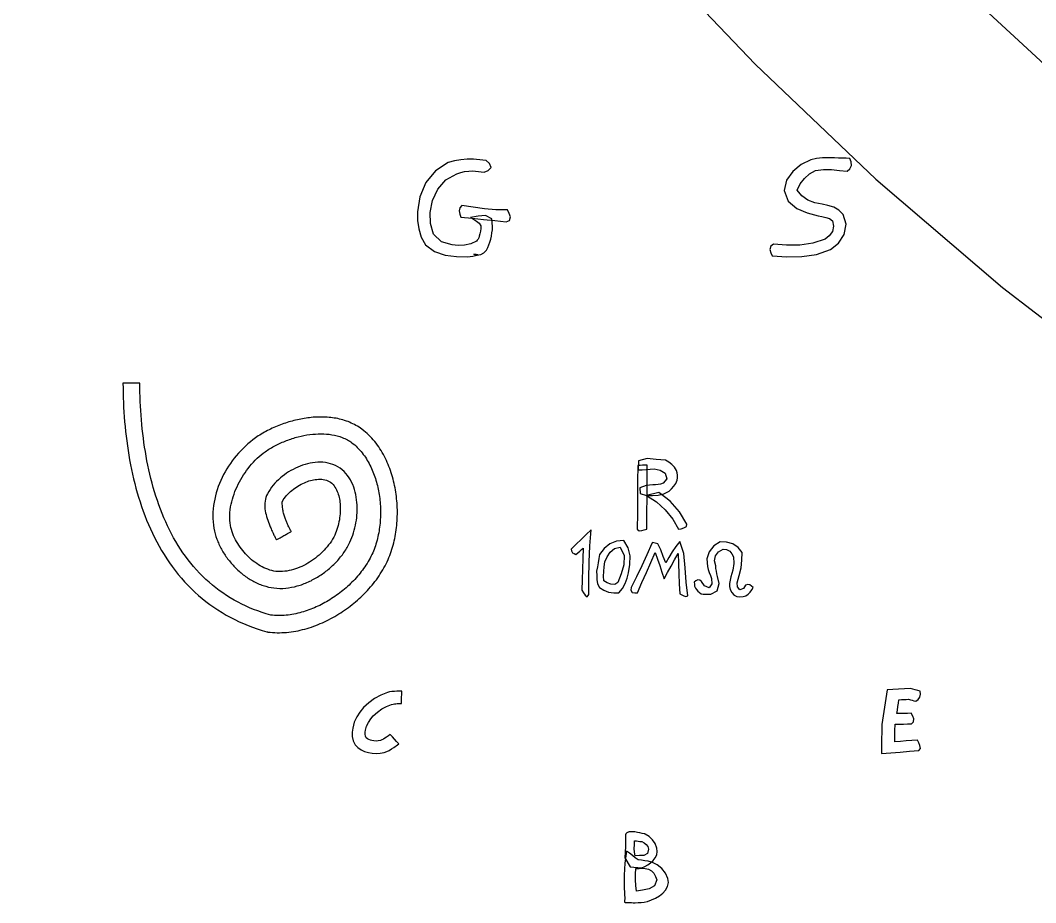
# Model space of a CAD drawing. Extents: x 0 to 28.3, y 0 to 28.3.
# Drawn here: x 0.91 to 5.413, y 0.452 to 4.363 of the extents above; entities that cross this region are included whole.
import ezdxf

# ---------------------------------------------------------------- set-up
doc = ezdxf.new("R2010")
doc.units = 0
doc.layers.add('broken', color=7, linetype='CONTINUOUS')
doc.layers.add('broken-silk', color=7, linetype='CONTINUOUS')

msp = doc.modelspace()

# ---------------------------------------------------------------- linework, layer by layer
at = {"layer": 'broken', "color": 7}
for points in [[(11.053588, 1.272296), (10.053199, 1.553429), (9.077697, 1.912944), (8.133772, 2.348337), (7.22725, 2.856652), (6.363421, 3.434609), (5.547336, 4.078585), (4.784238, 4.784239), (4.078407, 5.547544), (3.434419, 6.363682), (2.856538, 7.227434), (2.348212, 8.134016), (1.912908, 9.077782), (1.55344, 10.053162), (1.272326, 11.053461), (1.070961, 12.073147), (0.950269, 13.105533), (0.910204, 14.144184), (0.950269, 15.18283), (1.07098, 16.215346), (1.272296, 17.23478), (1.553428, 18.235169)], [(0.967756, 9.08708), (1.250981, 8.404697), (1.569657, 7.73828), (1.923069, 7.08916), (2.309764, 6.459798), (2.728895, 5.85135), (3.17916, 5.265583), (3.65931, 4.704017), (4.168128, 4.168036), (4.704033, 3.659296), (5.265486, 3.179239), (5.85136, 2.728888), (6.459651, 2.309859), (7.089083, 1.923114), (7.738029, 1.569785), (8.404754, 1.250956), (9.086926, 0.967815), (9.783132, 0.720996), (10.491663, 0.511178)]]:
    msp.add_lwpolyline(points, dxfattribs=at)
at = {"layer": 'broken-silk', "color": 7}
for points in [[(2.91954, 3.747011), (2.891086, 3.746982), (2.862982, 3.74447), (2.835183, 3.739958), (2.807802, 3.732719), (2.750769, 3.695791), (2.707962, 3.643773), (2.681318, 3.581214), (2.671204, 3.514313), (2.671825, 3.476154), (2.676841, 3.438203), (2.68831, 3.401492), (2.707707, 3.368477), (2.747089, 3.338004), (2.794327, 3.32201), (2.843906, 3.316202), (2.893823, 3.31434), (2.905578, 3.316146), (2.917189, 3.318178), (2.928904, 3.320436), (2.940757, 3.322976), (2.935812, 3.323794), (2.931074, 3.324584), (2.926172, 3.325403), (2.921159, 3.326221), (2.936408, 3.322589), (2.952066, 3.324423), (2.965437, 3.332585), (2.976904, 3.344021), (2.983387, 3.355682), (2.988492, 3.367691), (2.992601, 3.3799), (2.996149, 3.392752), (2.999281, 3.406598), (3.001709, 3.420475), (3.003515, 3.434693), (3.004587, 3.44868), (3.001488, 3.482611), (2.973704, 3.498238), (2.939905, 3.494408), (2.906201, 3.489215), (2.91955, 3.481575), (2.932823, 3.47332), (2.945083, 3.463874), (2.952796, 3.451377), (2.951836, 3.439609), (2.950312, 3.428388), (2.948195, 3.416797), (2.945627, 3.405525), (2.94368, 3.39944), (2.940714, 3.393595), (2.936788, 3.38845), (2.933297, 3.383661), (2.907581, 3.372064), (2.880205, 3.366132), (2.85226, 3.365398), (2.824588, 3.367487), (2.777618, 3.381231), (2.742532, 3.414808), (2.729099, 3.461754), (2.727214, 3.510635), (2.737665, 3.565019), (2.761277, 3.614999), (2.797864, 3.65566), (2.845714, 3.682643), (2.863108, 3.688214), (2.880589, 3.692453), (2.898611, 3.694993), (2.916304, 3.695209), (2.929012, 3.694221), (2.941588, 3.69298), (2.954302, 3.691456), (2.967191, 3.689621), (2.985265, 3.697255), (2.998834, 3.71094), (2.990957, 3.728348), (2.975283, 3.741051), (2.961671, 3.742941), (2.947642, 3.744578), (2.933446, 3.745961), (2.919535, 3.747005), (2.919533, 3.747008), (2.919533, 3.747008), (2.919533, 3.747008), (2.919533, 3.747008)], [(4.521154, 3.75296), (4.494348, 3.753299), (4.467692, 3.753197), (4.441093, 3.751024), (4.41497, 3.745117), (4.372786, 3.723349), (4.33561, 3.693187), (4.307357, 3.6546), (4.298171, 3.608557), (4.315747, 3.561861), (4.353931, 3.52953), (4.400026, 3.510297), (4.448532, 3.496044), (4.465014, 3.493044), (4.481885, 3.489249), (4.497796, 3.483776), (4.511261, 3.47369), (4.516039, 3.450384), (4.511385, 3.427055), (4.497328, 3.408036), (4.479252, 3.392771), (4.423944, 3.374982), (4.366407, 3.366699), (4.308066, 3.366304), (4.250158, 3.370458), (4.238386, 3.361585), (4.234229, 3.347423), (4.237861, 3.332785), (4.24422, 3.318846), (4.309849, 3.314643), (4.37572, 3.315829), (4.44127, 3.32504), (4.503344, 3.34654), (4.538823, 3.375094), (4.563212, 3.413978), (4.572065, 3.459169), (4.558931, 3.502503), (4.540595, 3.521319), (4.517309, 3.534462), (4.491751, 3.542824), (4.465941, 3.548124), (4.433604, 3.553715), (4.402663, 3.56541), (4.37612, 3.584951), (4.355492, 3.610685), (4.367752, 3.638523), (4.386918, 3.662193), (4.410492, 3.68185), (4.436866, 3.697163), (4.471901, 3.70206), (4.507016, 3.701495), (4.542094, 3.697581), (4.57674, 3.694431), (4.588432, 3.705164), (4.595332, 3.719498), (4.594768, 3.735503), (4.589307, 3.750432), (4.57254, 3.751251), (4.555404, 3.752041), (4.538369, 3.752662), (4.521159, 3.752944), (4.52116, 3.752956), (4.52116, 3.752956), (4.52116, 3.752956), (4.52116, 3.752956)], [(2.868473, 3.542376), (2.859354, 3.5319), (2.856496, 3.518099), (2.858612, 3.504307), (2.863252, 3.490588), (2.913689, 3.485556), (2.96419, 3.480519), (3.014736, 3.475478), (3.065192, 3.470446), (3.080141, 3.476062), (3.083342, 3.491788), (3.078121, 3.50733), (3.07041, 3.522237), (3.019577, 3.522773), (2.969168, 3.527858), (2.918833, 3.535196), (2.86847, 3.542373), (2.86847, 3.542373), (2.86847, 3.542373), (2.86847, 3.542373), (2.86847, 3.542373)], [(1.440331, 2.754364), (1.44033, 2.754403), (1.44033, 2.754403), (1.44033, 2.754403), (1.44033, 2.754403)], [(3.648306, 2.389336), (3.647742, 2.318864), (3.647149, 2.248303), (3.646557, 2.177677), (3.645992, 2.107179), (3.654394, 2.099675), (3.665815, 2.100719), (3.677155, 2.104346), (3.688057, 2.107603), (3.688622, 2.178498), (3.689215, 2.249483), (3.689807, 2.320533), (3.690372, 2.391455), (3.679757, 2.390918), (3.669256, 2.390382), (3.658873, 2.389846), (3.648306, 2.38931)], [(3.65061, 2.369889), (3.668495, 2.371018), (3.68619, 2.372147), (3.703682, 2.373276), (3.721485, 2.374404), (3.747266, 2.369172), (3.769562, 2.355521), (3.777221, 2.331024), (3.760931, 2.310611), (3.749625, 2.307495), (3.738288, 2.305181), (3.726198, 2.303742), (3.7145, 2.303938), (3.684799, 2.300915), (3.657694, 2.289971), (3.659218, 2.265782), (3.687311, 2.256688), (3.713213, 2.25587), (3.738938, 2.258354), (3.763976, 2.264441), (3.78685, 2.276342), (3.798348, 2.286573), (3.808545, 2.297817), (3.817113, 2.310232), (3.822707, 2.324216), (3.824315, 2.335059), (3.824347, 2.346108), (3.822569, 2.357151), (3.819586, 2.36765), (3.811481, 2.382122), (3.79939, 2.394057), (3.785612, 2.404037), (3.771566, 2.41322), (3.730547, 2.416138), (3.689804, 2.420228), (3.651747, 2.409994), (3.65059, 2.369894), (3.650592, 2.369896), (3.650592, 2.369896), (3.650592, 2.369896), (3.650592, 2.369896)], [(3.687313, 2.256672), (3.731147, 2.228068), (3.769607, 2.192778), (3.803116, 2.152383), (3.829224, 2.107124), (3.841343, 2.109268), (3.853055, 2.112695), (3.863912, 2.11883), (3.86648, 2.130133), (3.833079, 2.183439), (3.792509, 2.231692), (3.74226, 2.269931), (3.687316, 2.256683), (3.687316, 2.256681), (3.687316, 2.256681), (3.687316, 2.256681), (3.687316, 2.256681)], [(3.441773, 2.104903), (3.419739, 2.08344), (3.397678, 2.061948), (3.375597, 2.040437), (3.353556, 2.018966), (3.354882, 2.010553), (3.35859, 2.002563), (3.366761, 1.999882), (3.374352, 1.995691), (3.382554, 2.002721), (3.390668, 2.009675), (3.398688, 2.01655), (3.406853, 2.023546), (3.405047, 1.976769), (3.403241, 1.929933), (3.401435, 1.883054), (3.399628, 1.836259), (3.407531, 1.825269), (3.415419, 1.814646), (3.424469, 1.807026), (3.431847, 1.817065), (3.430718, 1.8891), (3.432637, 1.961159), (3.436433, 2.033022), (3.441756, 2.104907), (3.441755, 2.104908), (3.441755, 2.104908), (3.441755, 2.104908), (3.441755, 2.104908)], [(3.586362, 2.056444), (3.554184, 2.053402), (3.523834, 2.042201), (3.498937, 2.021271), (3.479209, 1.995611), (3.475814, 1.976821), (3.472456, 1.958228), (3.469137, 1.93985), (3.465759, 1.921144), (3.466492, 1.902605), (3.467, 1.883741), (3.470308, 1.864979), (3.478704, 1.848376), (3.497983, 1.836943), (3.5192, 1.8284), (3.5416, 1.824638), (3.564169, 1.825005), (3.581094, 1.843903), (3.592824, 1.865992), (3.600627, 1.88975), (3.607115, 1.914094), (3.613606, 1.951009), (3.614538, 1.988409), (3.606367, 2.025078), (3.586363, 2.056438), (3.586361, 2.056438), (3.586361, 2.056438), (3.586361, 2.056438), (3.586361, 2.056438)], [(3.570385, 2.026987), (3.587293, 1.990215), (3.585769, 1.949269), (3.574929, 1.909153), (3.560341, 1.870409), (3.546241, 1.862042), (3.529322, 1.863932), (3.513277, 1.869783), (3.49793, 1.877572), (3.496547, 1.898936), (3.497337, 1.920222), (3.499595, 1.941058), (3.501966, 1.96218), (3.513226, 1.984636), (3.526525, 2.006014), (3.545659, 2.02216), (3.570396, 2.026986), (3.570398, 2.026985), (3.570398, 2.026985), (3.570398, 2.026985), (3.570398, 2.026985)], [(3.71017, 2.043422), (3.688588, 1.993832), (3.666208, 1.945122), (3.643097, 1.896584), (3.618877, 1.848315), (3.617945, 1.836456), (3.623762, 1.826795), (3.635257, 1.824481), (3.646946, 1.825666), (3.666702, 1.870283), (3.686483, 1.914957), (3.706281, 1.95967), (3.726045, 2.004304), (3.735717, 1.974931), (3.7454, 1.945522), (3.755091, 1.916086), (3.764766, 1.886703), (3.780426, 1.91484), (3.796106, 1.943014), (3.811801, 1.971214), (3.827467, 1.999363), (3.82916, 1.954673), (3.830854, 1.909927), (3.832547, 1.86514), (3.83424, 1.820434), (3.84328, 1.81583), (3.852359, 1.81138), (3.861734, 1.808755), (3.870873, 1.811154), (3.862745, 1.872684), (3.858026, 1.935562), (3.85206, 1.998806), (3.834396, 2.053184), (3.816596, 2.030587), (3.80047, 2.006474), (3.786028, 1.981048), (3.772324, 1.958061), (3.760673, 1.986361), (3.750381, 2.015257), (3.737272, 2.04266), (3.713413, 2.047754), (3.712651, 2.046738), (3.71186, 2.045694), (3.710957, 2.044481), (3.710167, 2.043436)], [(4.014064, 2.05093), (3.985554, 2.033254), (3.964802, 2.00701), (3.954989, 1.975204), (3.957755, 1.941934), (3.960712, 1.928444), (3.96518, 1.915318), (3.970542, 1.902082), (3.975504, 1.888947), (3.97683, 1.865483), (3.965056, 1.847108), (3.944216, 1.856678), (3.931181, 1.875581), (3.923702, 1.880777), (3.914335, 1.882216), (3.906083, 1.877636), (3.898962, 1.871915), (3.899244, 1.862935), (3.90043, 1.854434), (3.903568, 1.846439), (3.908625, 1.839364), (3.91491, 1.832475), (3.921802, 1.826252), (3.929648, 1.82122), (3.938532, 1.81851), (3.971597, 1.819159), (4.000283, 1.834481), (4.008558, 1.865903), (4.001948, 1.898125), (3.999126, 1.909617), (3.996896, 1.921284), (3.995147, 1.933073), (3.993707, 1.944957), (3.993707, 1.944957), (3.993707, 1.944957), (3.993707, 1.944957), (3.993707, 1.944957), (3.988726, 1.967176), (3.992711, 1.989559), (4.006656, 2.007557), (4.027077, 2.017943), (4.042419, 2.017039), (4.055906, 2.010015), (4.065332, 1.998421), (4.072492, 1.984872), (4.074524, 1.954959), (4.069614, 1.925137), (4.061596, 1.896214), (4.054656, 1.867051), (4.055277, 1.852942), (4.058525, 1.839255), (4.064802, 1.826368), (4.073954, 1.81554), (4.074135, 1.815381), (4.074417, 1.815126), (4.074869, 1.814731), (4.075092, 1.814535), (4.087908, 1.809546), (4.10113, 1.807485), (4.115044, 1.808417), (4.128198, 1.811922), (4.138062, 1.81933), (4.146667, 1.828449), (4.153762, 1.838273), (4.16012, 1.848924), (4.152906, 1.854944), (4.145162, 1.860809), (4.135725, 1.861825), (4.126649, 1.85859), (4.116703, 1.844039), (4.101054, 1.837706), (4.090688, 1.851681), (4.089023, 1.869498), (4.097848, 1.902389), (4.106137, 1.935915), (4.110339, 1.970108), (4.110678, 2.004197), (4.092934, 2.026436), (4.069518, 2.041952), (4.042182, 2.049756), (4.014062, 2.050969), (4.014064, 2.050983), (4.014064, 2.050983), (4.014064, 2.050983), (4.014064, 2.050983)], [(4.856394, 1.401183), (4.830649, 1.399461), (4.805176, 1.397768), (4.779996, 1.396103), (4.75437, 1.394381), (4.748415, 1.355999), (4.742455, 1.317568), (4.736489, 1.279103), (4.730531, 1.240706), (4.730079, 1.208714), (4.729628, 1.176682), (4.729176, 1.14462), (4.728725, 1.112616), (4.77, 1.115932), (4.811328, 1.119254), (4.852693, 1.122579), (4.893983, 1.125898), (4.901993, 1.135623), (4.899707, 1.148614), (4.894226, 1.160727), (4.88813, 1.172538), (4.862843, 1.170506), (4.837824, 1.168474), (4.813093, 1.16647), (4.787924, 1.164438), (4.788181, 1.182867), (4.788434, 1.201101), (4.788685, 1.219127), (4.78894, 1.237471), (4.789137, 1.238741), (4.789344, 1.240096), (4.78958, 1.24162), (4.789787, 1.242975), (4.808038, 1.243224), (4.826095, 1.243471), (4.843945, 1.243714), (4.862112, 1.243962), (4.871346, 1.253502), (4.872983, 1.266365), (4.867581, 1.279029), (4.861093, 1.290924), (4.844933, 1.290675), (4.828942, 1.290428), (4.813135, 1.290185), (4.797049, 1.289936), (4.799447, 1.305301), (4.801818, 1.320504), (4.804161, 1.335532), (4.806531, 1.350826), (4.817236, 1.351531), (4.827828, 1.352209), (4.838298, 1.352886), (4.848955, 1.353592), (4.857162, 1.351306), (4.865027, 1.349104), (4.873164, 1.346847), (4.881481, 1.344532), (4.891082, 1.352976), (4.898747, 1.363165), (4.90212, 1.375794), (4.900681, 1.388901), (4.889505, 1.392002), (4.878447, 1.395073), (4.867517, 1.398107), (4.856391, 1.401194)], [(2.602104, 1.389123), (2.596221, 1.389167), (2.590855, 1.389132), (2.585115, 1.389024), (2.579495, 1.388844), (2.568919, 1.388336), (2.5582, 1.387377), (2.547869, 1.385627), (2.53779, 1.382861), (2.508665, 1.371205), (2.481165, 1.356253), (2.455594, 1.338022), (2.432688, 1.316759), (2.415952, 1.29675), (2.40186, 1.274801), (2.391059, 1.251179), (2.384109, 1.225853), (2.381733, 1.206997), (2.382298, 1.187496), (2.386787, 1.169084), (2.395718, 1.152015), (2.407203, 1.139078), (2.421378, 1.129146), (2.43714, 1.122144), (2.453921, 1.117138), (2.470959, 1.11381), (2.48858, 1.112625), (2.506149, 1.113754), (2.523582, 1.117299), (2.535141, 1.121312), (2.546172, 1.126651), (2.556733, 1.133016), (2.566967, 1.139913), (2.572339, 1.143669), (2.577585, 1.147479), (2.58282, 1.151422), (2.588048, 1.155523), (2.578642, 1.166126), (2.569336, 1.176616), (2.560136, 1.186985), (2.550774, 1.19754), (2.546347, 1.194094), (2.542241, 1.191018), (2.537787, 1.187792), (2.533359, 1.184699), (2.526995, 1.180598), (2.520582, 1.176842), (2.514047, 1.17332), (2.507389, 1.170252), (2.497762, 1.168417), (2.487953, 1.167938), (2.478438, 1.168615), (2.469197, 1.170393), (2.462704, 1.17234), (2.45582, 1.175021), (2.449627, 1.178106), (2.443992, 1.182368), (2.440991, 1.190304), (2.439854, 1.199115), (2.439878, 1.207533), (2.440936, 1.21637), (2.446011, 1.234003), (2.453946, 1.250615), (2.463865, 1.265807), (2.475613, 1.279844), (2.49356, 1.29636), (2.513343, 1.310313), (2.53459, 1.321831), (2.556884, 1.330771), (2.56294, 1.331929), (2.569524, 1.332803), (2.57573, 1.333424), (2.581937, 1.333819), (2.586569, 1.333971), (2.591467, 1.334048), (2.595926, 1.334048), (2.600422, 1.333971), (2.600845, 1.347887), (2.601266, 1.361657), (2.60168, 1.375268), (2.602101, 1.38912)], [(3.613, 0.765625), (3.610432, 0.765286), (3.607539, 0.764722), (3.605112, 0.764016), (3.602657, 0.763057), (3.59962, 0.761279), (3.596826, 0.758795), (3.594879, 0.756142), (3.593524, 0.753015), (3.593397, 0.752776), (3.593269, 0.752536), (3.593269, 0.752536), (3.593269, 0.752536), (3.593435, 0.700919), (3.59046, 0.6497), (3.614209, 0.611158), (3.66542, 0.605846), (3.665659, 0.605846), (3.665899, 0.605846), (3.665899, 0.605846), (3.665899, 0.605846), (3.666154, 0.606085), (3.666154, 0.606085), (3.666154, 0.606085), (3.666154, 0.606085), (3.679774, 0.612091), (3.692875, 0.619186), (3.705451, 0.627771), (3.716649, 0.637804), (3.725991, 0.649858), (3.732273, 0.663566), (3.734785, 0.678492), (3.733148, 0.693552), (3.733148, 0.693791), (3.733148, 0.693791), (3.733148, 0.693791), (3.733148, 0.693791), (3.725404, 0.713306), (3.713757, 0.730468), (3.69879, 0.744811), (3.68094, 0.7556), (3.680573, 0.755712), (3.680206, 0.755823), (3.680206, 0.755823), (3.680206, 0.755823), (3.679726, 0.755942), (3.679388, 0.756025), (3.679233, 0.756062), (3.679233, 0.756062), (3.668227, 0.758958), (3.657547, 0.761328), (3.646563, 0.76336), (3.63539, 0.764941), (3.629844, 0.765505), (3.624358, 0.765872), (3.618544, 0.765956), (3.612976, 0.765646), (3.613, 0.765653), (3.613, 0.765653), (3.613, 0.765653), (3.613, 0.765653)], [(3.665881, 0.723006), (3.676422, 0.717463), (3.685834, 0.710061), (3.692565, 0.69996), (3.696584, 0.688445), (3.691523, 0.669785), (3.675095, 0.660694), (3.655546, 0.660327), (3.63642, 0.658719), (3.634388, 0.675119), (3.632948, 0.692103), (3.633069, 0.708565), (3.633802, 0.725557), (3.642134, 0.725543), (3.650084, 0.724244), (3.657684, 0.723031), (3.665894, 0.723025), (3.665888, 0.723032), (3.665888, 0.723032), (3.665888, 0.723032), (3.665888, 0.723032)], [(3.598765, 0.679445), (3.59053, 0.62677), (3.587934, 0.573391), (3.588668, 0.519676), (3.590446, 0.465917), (3.59005, 0.462956), (3.589627, 0.459835), (3.589147, 0.456276), (3.588724, 0.453155), (3.592681, 0.452948), (3.596471, 0.45275), (3.600716, 0.452529), (3.604401, 0.452336), (3.61216, 0.451969), (3.620138, 0.451709), (3.628198, 0.451556), (3.636084, 0.451522), (3.649548, 0.451696), (3.663222, 0.452345), (3.677054, 0.453897), (3.690115, 0.456691), (3.690454, 0.456691), (3.690792, 0.456691), (3.690792, 0.456691), (3.690792, 0.456691), (3.690976, 0.456831), (3.691159, 0.45697), (3.691159, 0.45697), (3.691159, 0.45697), (3.7096, 0.463964), (3.727337, 0.472224), (3.744113, 0.482051), (3.75953, 0.493902), (3.771852, 0.507477), (3.780565, 0.523555), (3.784092, 0.541092), (3.781863, 0.558802), (3.781863, 0.559081), (3.781863, 0.559081), (3.781863, 0.559081), (3.781863, 0.559081), (3.770963, 0.582465), (3.7548, 0.602599), (3.734497, 0.619036), (3.711163, 0.631044), (3.710655, 0.631176), (3.710317, 0.631266), (3.710158, 0.631307), (3.710158, 0.631307), (3.709951, 0.631351), (3.709612, 0.631421), (3.709076, 0.631532), (3.70882, 0.631586), (3.693916, 0.634956), (3.679108, 0.637778), (3.664401, 0.640092), (3.649452, 0.641898), (3.636184, 0.650568), (3.624467, 0.660917), (3.612255, 0.671532), (3.598717, 0.679437), (3.598717, 0.679453), (3.598717, 0.679453), (3.598717, 0.679453), (3.598717, 0.679453)], [(3.695195, 0.600753), (3.708922, 0.593359), (3.720065, 0.581985), (3.727295, 0.56775), (3.732302, 0.552832), (3.722277, 0.526853), (3.698074, 0.513069), (3.669814, 0.507521), (3.641899, 0.502839), (3.639133, 0.527739), (3.638089, 0.552747), (3.638569, 0.577489), (3.639811, 0.602424), (3.653795, 0.602762), (3.667773, 0.604456), (3.681769, 0.603609), (3.695177, 0.600767), (3.695195, 0.600761), (3.695195, 0.600761), (3.695195, 0.600761), (3.695195, 0.600761)]]:
    msp.add_lwpolyline(points, dxfattribs=at)
for points in [[(1.38419, 2.754), (1.373388, 2.753919), (1.36536, 2.753858), (1.36536, 2.753858)], [(1.36536, 2.753858), (1.365707, 2.697605), (1.368067, 2.640472), (1.372923, 2.583252)], [(1.402692, 2.754139), (1.396267, 2.754091), (1.389848, 2.754042), (1.38419, 2.754)], [(1.421409, 2.75428), (1.415683, 2.754237), (1.409185, 2.754188), (1.402692, 2.754139)], [(1.440326, 2.754423), (1.440326, 2.754423), (1.432254, 2.754362), (1.421409, 2.75428)], [(1.44744, 2.592093), (1.442907, 2.646353), (1.440664, 2.700708), (1.440331, 2.754364)], [(1.372923, 2.583252), (1.37772, 2.526718), (1.384954, 2.470099), (1.395092, 2.414158)], [(1.46818, 2.43102), (1.458744, 2.484092), (1.451956, 2.538045), (1.44744, 2.592093)], [(2.063871, 2.570015), (2.044005, 2.562488), (2.024774, 2.553875), (2.006453, 2.544313)], [(2.123521, 2.588803), (2.103205, 2.583658), (2.083236, 2.577353), (2.063871, 2.570015)], [(2.185022, 2.600597), (2.164345, 2.597916), (2.14376, 2.593928), (2.123521, 2.588803)], [(2.24766, 2.604506), (2.226824, 2.604701), (2.205832, 2.60332), (2.185022, 2.600597)], [(2.310315, 2.598706), (2.289827, 2.602471), (2.268824, 2.604308), (2.24766, 2.604506)], [(2.370606, 2.58105), (2.351283, 2.589108), (2.331063, 2.594896), (2.310315, 2.598706)], [(2.425352, 2.549885), (2.408238, 2.562726), (2.389867, 2.573016), (2.370606, 2.58105)], [(2.006453, 2.544313), (1.987552, 2.53445), (1.96962, 2.523578), (1.952961, 2.511849)], [(2.141972, 2.516498), (2.15935, 2.520979), (2.176934, 2.524442), (2.194393, 2.526717)], [(2.194393, 2.526717), (2.210899, 2.528862), (2.227206, 2.52996), (2.243101, 2.52994)], [(2.243101, 2.52994), (2.259686, 2.529918), (2.275823, 2.52867), (2.291273, 2.526169)], [(2.291273, 2.526169), (2.307736, 2.523488), (2.323419, 2.519362), (2.338031, 2.513704)], [(2.481787, 2.49548), (2.4652, 2.515755), (2.446422, 2.534076), (2.425352, 2.549885)], [(1.952961, 2.511849), (1.922148, 2.490158), (1.893382, 2.463417), (1.868049, 2.433109)], [(1.995955, 2.45065), (2.009956, 2.460508), (2.025391, 2.469804), (2.041842, 2.478324)], [(2.041842, 2.478324), (2.057365, 2.486365), (2.073794, 2.493711), (2.090778, 2.500182)], [(2.090778, 2.500182), (2.107419, 2.506521), (2.124593, 2.512019), (2.141972, 2.516498)], [(2.338031, 2.513704), (2.353585, 2.507678), (2.367926, 2.499923), (2.380704, 2.490336)], [(2.380704, 2.490336), (2.397422, 2.477791), (2.412665, 2.462599), (2.426324, 2.445294)], [(2.524793, 2.429893), (2.512549, 2.453317), (2.498246, 2.475362), (2.481787, 2.49548)], [(1.868049, 2.433109), (1.843479, 2.403712), (1.822139, 2.370959), (1.805294, 2.336203)], [(1.927782, 2.385992), (1.948388, 2.411291), (1.971511, 2.433441), (1.995955, 2.45065)], [(2.426324, 2.445294), (2.439266, 2.428897), (2.450785, 2.410606), (2.460791, 2.390875)], [(1.395092, 2.414158), (1.405255, 2.35808), (1.418338, 2.302684), (1.434811, 2.248737)], [(1.505428, 2.273146), (1.490031, 2.32432), (1.477745, 2.377218), (1.46818, 2.43102)], [(2.184056, 2.397314), (2.169122, 2.39356), (2.154457, 2.388432), (2.140375, 2.382308)], [(2.22935, 2.404076), (2.214193, 2.403455), (2.19899, 2.401067), (2.184056, 2.397314)], [(2.274888, 2.400206), (2.259973, 2.403551), (2.244685, 2.404711), (2.22935, 2.404076)], [(2.317866, 2.383411), (2.30412, 2.391418), (2.289688, 2.396887), (2.274888, 2.400206)], [(2.460791, 2.390875), (2.470243, 2.372234), (2.478344, 2.35231), (2.485016, 2.331485)], [(2.554972, 2.357506), (2.546829, 2.382623), (2.5368, 2.406922), (2.524793, 2.429893)], [(1.876704, 2.306549), (1.890748, 2.334852), (1.908119, 2.361854), (1.927782, 2.385992)], [(2.100016, 2.361172), (2.087043, 2.353126), (2.074707, 2.344143), (2.063265, 2.334324)], [(2.140375, 2.382308), (2.126459, 2.376257), (2.112922, 2.369179), (2.100016, 2.361172)], [(2.353722, 2.354113), (2.343617, 2.365407), (2.331737, 2.375333), (2.317866, 2.383411)], [(2.379564, 2.315296), (2.372682, 2.329345), (2.364147, 2.342457), (2.353722, 2.354113)], [(2.573629, 2.281443), (2.569178, 2.307264), (2.562988, 2.332781), (2.554972, 2.357506)], [(1.805294, 2.336203), (1.788333, 2.301207), (1.775929, 2.26418), (1.769374, 2.226502)], [(1.845256, 2.217717), (1.85156, 2.247577), (1.862407, 2.277737), (1.876704, 2.306549)], [(2.03166, 2.302191), (2.021908, 2.290335), (2.013402, 2.277683), (2.00643, 2.264347)], [(2.063265, 2.334324), (2.051735, 2.32443), (2.041112, 2.313683), (2.03166, 2.302191)], [(2.114725, 2.27915), (2.122919, 2.285926), (2.131803, 2.292327), (2.141123, 2.298118)], [(2.141123, 2.298118), (2.150442, 2.303907), (2.160199, 2.309085), (2.170139, 2.313409)], [(2.170139, 2.313409), (2.179083, 2.317298), (2.188019, 2.320456), (2.196793, 2.322878)], [(2.196793, 2.322878), (2.206409, 2.325531), (2.215831, 2.3273), (2.224854, 2.328181)], [(2.224854, 2.328181), (2.235062, 2.329168), (2.244762, 2.329027), (2.253658, 2.327729)], [(2.253658, 2.327729), (2.26374, 2.326262), (2.272791, 2.323329), (2.280382, 2.31891)], [(2.280382, 2.31891), (2.288346, 2.314273), (2.295463, 2.307815), (2.301635, 2.299789)], [(2.301635, 2.299789), (2.307117, 2.29266), (2.311854, 2.284298), (2.31578, 2.274869)], [(2.39524, 2.27184), (2.391452, 2.286896), (2.3863, 2.301544), (2.379564, 2.315296)], [(2.485016, 2.331485), (2.491483, 2.3113), (2.496607, 2.290271), (2.500317, 2.268747)], [(1.563252, 2.121569), (1.540401, 2.169677), (1.521268, 2.2205), (1.505428, 2.273146)], [(2.00643, 2.264347), (2.000751, 2.253484), (1.997312, 2.242621), (1.995556, 2.231855)], [(2.072574, 2.230176), (2.077105, 2.238843), (2.083451, 2.247759), (2.091176, 2.25651)], [(2.091176, 2.25651), (2.098039, 2.264286), (2.105991, 2.271928), (2.114725, 2.27915)], [(2.31578, 2.274869), (2.319205, 2.266645), (2.322012, 2.257611), (2.324158, 2.247886)], [(2.402753, 2.225764), (2.401472, 2.241201), (2.399044, 2.256725), (2.39524, 2.27184)], [(2.500317, 2.268747), (2.50413, 2.246632), (2.506417, 2.224064), (2.507237, 2.201504)], [(2.581861, 2.202812), (2.580854, 2.229144), (2.578103, 2.255491), (2.573629, 2.281443)], [(1.434811, 2.248737), (1.451543, 2.193942), (1.471774, 2.140642), (1.495998, 2.089644)], [(1.769374, 2.226502), (1.762716, 2.18823), (1.762092, 2.149286), (1.768855, 2.111116)], [(1.842166, 2.123779), (1.836929, 2.153339), (1.838423, 2.185351), (1.845256, 2.217717)], [(1.995556, 2.231855), (1.993657, 2.220199), (1.993727, 2.208656), (1.995068, 2.197354)], [(2.072319, 2.21162), (2.071501, 2.221532), (2.071718, 2.228539), (2.072574, 2.230176)], [(2.074749, 2.192632), (2.073567, 2.199583), (2.072779, 2.20606), (2.072319, 2.21162)], [(2.324158, 2.247886), (2.326111, 2.239032), (2.327515, 2.229603), (2.328337, 2.219689)], [(2.328337, 2.219689), (2.329289, 2.208222), (2.329396, 2.196315), (2.328772, 2.184339)], [(2.403538, 2.18045), (2.404241, 2.195538), (2.404001, 2.210716), (2.402753, 2.225764)], [(1.995068, 2.197354), (1.996442, 2.185761), (1.999153, 2.174418), (2.002437, 2.163464)], [(2.002437, 2.163464), (2.005824, 2.152164), (2.009822, 2.141276), (2.013595, 2.130952)], [(2.078681, 2.174093), (2.077053, 2.18044), (2.075757, 2.186708), (2.074749, 2.192632)], [(2.084151, 2.156313), (2.082014, 2.162161), (2.080202, 2.168161), (2.078681, 2.174093)], [(2.328772, 2.184339), (2.32816, 2.172627), (2.326847, 2.160852), (2.324932, 2.149358)], [(2.398681, 2.135694), (2.401196, 2.15037), (2.402836, 2.165364), (2.403538, 2.18045)], [(2.507237, 2.201504), (2.508066, 2.17865), (2.50739, 2.155808), (2.505267, 2.13346)], [(2.579635, 2.124271), (2.582135, 2.150162), (2.58287, 2.176481), (2.581861, 2.202812)], [(1.642209, 1.987357), (1.612035, 2.028954), (1.585887, 2.073917), (1.563252, 2.121569)], [(1.852658, 2.086906), (1.847864, 2.099324), (1.844304, 2.111716), (1.842166, 2.123779)], [(2.013595, 2.130952), (2.015884, 2.124693), (2.018272, 2.118628), (2.020671, 2.112854)], [(2.090162, 2.14089), (2.088124, 2.14582), (2.086095, 2.15099), (2.084151, 2.156313)], [(2.09659, 2.126081), (2.094504, 2.130667), (2.09233, 2.13564), (2.090162, 2.14089)], [(2.103555, 2.111409), (2.101475, 2.115608), (2.099097, 2.120564), (2.09659, 2.126081)], [(2.324932, 2.149358), (2.322926, 2.137308), (2.320256, 2.12557), (2.317043, 2.114546)], [(2.38822, 2.091616), (2.392581, 2.105809), (2.396093, 2.120583), (2.398681, 2.135694)], [(2.505267, 2.13346), (2.503082, 2.11049), (2.499371, 2.088044), (2.494194, 2.066646)], [(2.566449, 2.046751), (2.572696, 2.071857), (2.577084, 2.097844), (2.579635, 2.124271)], [(1.495998, 2.089644), (1.520827, 2.037372), (1.550063, 1.987499), (1.584095, 1.941089)], [(1.768855, 2.111116), (1.771716, 2.094967), (1.776095, 2.078994), (1.781805, 2.063363)], [(1.869275, 2.052093), (1.862752, 2.063554), (1.857161, 2.075241), (1.852658, 2.086906)], [(2.020671, 2.112854), (2.023324, 2.10647), (2.025991, 2.100444), (2.028547, 2.094913)], [(2.028547, 2.094913), (2.03161, 2.088283), (2.034513, 2.082359), (2.037044, 2.07737)], [(2.037044, 2.07737), (2.042417, 2.066781), (2.046116, 2.060397), (2.046116, 2.060397)], [(2.06253, 2.069578), (2.067497, 2.072343), (2.073136, 2.07551), (2.078769, 2.07866)], [(2.078769, 2.07866), (2.084344, 2.081778), (2.089913, 2.084894), (2.094823, 2.08764)], [(2.094823, 2.08764), (2.104195, 2.092881), (2.11116, 2.096778), (2.11116, 2.096778)], [(2.11116, 2.096778), (2.11116, 2.096778), (2.108056, 2.102318), (2.103555, 2.111409)], [(2.304636, 2.081334), (2.298969, 2.06943), (2.291869, 2.057523), (2.283591, 2.045884)], [(2.317043, 2.114546), (2.313513, 2.102436), (2.309326, 2.091189), (2.304636, 2.081334)], [(2.371884, 2.049375), (2.378197, 2.062637), (2.383671, 2.07681), (2.38822, 2.091616)], [(1.781805, 2.063363), (1.787443, 2.047934), (1.794379, 2.032835), (1.802437, 2.018229)], [(1.89039, 2.02008), (1.882593, 2.030398), (1.875509, 2.041142), (1.869275, 2.052093)], [(2.046116, 2.060397), (2.046116, 2.060397), (2.05312, 2.064314), (2.06253, 2.069578)], [(2.283591, 2.045884), (2.275723, 2.034824), (2.26679, 2.024003), (2.257012, 2.013656)], [(2.345893, 2.004671), (2.355811, 2.019), (2.36454, 2.033944), (2.371884, 2.049375)], [(2.494194, 2.066646), (2.488683, 2.043867), (2.481511, 2.022277), (2.472758, 2.00251)], [(2.541108, 1.972212), (2.551555, 1.9958), (2.559994, 2.020807), (2.566449, 2.046751)], [(1.747159, 1.871727), (1.707663, 1.906324), (1.672859, 1.945104), (1.642209, 1.987357)], [(1.802437, 2.018229), (1.810402, 2.003793), (1.819462, 1.989835), (1.829448, 1.97651)], [(1.915478, 1.990936), (1.906506, 2.000094), (1.898099, 2.009879), (1.89039, 2.02008)], [(1.943213, 1.966053), (1.933562, 1.973633), (1.924262, 1.98197), (1.915478, 1.990936)], [(2.226891, 1.985519), (2.216207, 1.976705), (2.204943, 1.96852), (2.193291, 1.961168)], [(2.257012, 2.013656), (2.247678, 2.003778), (2.237575, 1.994332), (2.226891, 1.985519)], [(2.313327, 1.96428), (2.325212, 1.977059), (2.336129, 1.990566), (2.345893, 2.004671)], [(2.472758, 2.00251), (2.463429, 1.981445), (2.45161, 1.960597), (2.437706, 1.940356)], [(1.584095, 1.941089), (1.618077, 1.894747), (1.656841, 1.851856), (1.700774, 1.813479)], [(1.829448, 1.97651), (1.839434, 1.963186), (1.850345, 1.950492), (1.86201, 1.938586)], [(1.86201, 1.938586), (1.873599, 1.926758), (1.885981, 1.915652), (1.899045, 1.905516)], [(1.974028, 1.945146), (1.963503, 1.951216), (1.953171, 1.958232), (1.943213, 1.966053)], [(2.007594, 1.929324), (1.996332, 1.933447), (1.985074, 1.938776), (1.974028, 1.945146)], [(2.158479, 1.942217), (2.146266, 1.936578), (2.133891, 1.931894), (2.121546, 1.928258)], [(2.193291, 1.961168), (2.181956, 1.95402), (2.170294, 1.947673), (2.158479, 1.942217)], [(2.275594, 1.928767), (2.288991, 1.939821), (2.301628, 1.9517), (2.313327, 1.96428)], [(2.437706, 1.940356), (2.424567, 1.921229), (2.409567, 1.902643), (2.393046, 1.884932)], [(2.500929, 1.900132), (2.516568, 1.923229), (2.53009, 1.947333), (2.541108, 1.972212)], [(1.899045, 1.905516), (1.912332, 1.895204), (1.926326, 1.885893), (1.940907, 1.877838)], [(2.043911, 1.920381), (2.031978, 1.92182), (2.019784, 1.924862), (2.007594, 1.929324)], [(2.083111, 1.920407), (2.069666, 1.918911), (2.05651, 1.918883), (2.043911, 1.920381)], [(2.121546, 1.928258), (2.108627, 1.924454), (2.095741, 1.921798), (2.083111, 1.920407)], [(2.187422, 1.873371), (2.203311, 1.880604), (2.218736, 1.889009), (2.23353, 1.898342)], [(2.23353, 1.898342), (2.248187, 1.90759), (2.262267, 1.91777), (2.275594, 1.928767)], [(2.4494, 1.835563), (2.468356, 1.855973), (2.485653, 1.877571), (2.500929, 1.900132)], [(1.875705, 1.783565), (1.828123, 1.808592), (1.785437, 1.838196), (1.747159, 1.871727)], [(1.940907, 1.877838), (1.955574, 1.869736), (1.970836, 1.862903), (1.986573, 1.857597)], [(1.986573, 1.857597), (2.002311, 1.852294), (2.018523, 1.848518), (2.035092, 1.846531)], [(2.035092, 1.846531), (2.052496, 1.844443), (2.069946, 1.844302), (2.087267, 1.845882)], [(2.087267, 1.845882), (2.104542, 1.847463), (2.121689, 1.850714), (2.138533, 1.855421)], [(2.138533, 1.855421), (2.155181, 1.860075), (2.171533, 1.866137), (2.187422, 1.873371)], [(2.393046, 1.884932), (2.377015, 1.867745), (2.359553, 1.851382), (2.340972, 1.836144)], [(1.700774, 1.813479), (1.743257, 1.776366), (1.790574, 1.743474), (1.843074, 1.715758)], [(2.340972, 1.836144), (2.322679, 1.821141), (2.303302, 1.807232), (2.283139, 1.794702)], [(2.389253, 1.779197), (2.410668, 1.796709), (2.43083, 1.815568), (2.4494, 1.835563)], [(2.020761, 1.726348), (1.967958, 1.741162), (1.919735, 1.760405), (1.875705, 1.783565)], [(2.222321, 1.762314), (2.20099, 1.752756), (2.179282, 1.744842), (2.157539, 1.738752)], [(2.283139, 1.794702), (2.263433, 1.782456), (2.243055, 1.771608), (2.222321, 1.762314)], [(2.322276, 1.731331), (2.345611, 1.745831), (2.368047, 1.761855), (2.389253, 1.779197)], [(1.843074, 1.715758), (1.892008, 1.689927), (1.945445, 1.668591), (2.003667, 1.65253)], [(2.089621, 1.725812), (2.066129, 1.723526), (2.043025, 1.72361), (2.020761, 1.726348)], [(2.157539, 1.738752), (2.134807, 1.732382), (2.112037, 1.728005), (2.089621, 1.725812)], [(2.249649, 1.692586), (2.274604, 1.703781), (2.298913, 1.716812), (2.322276, 1.731331)], [(2.171925, 1.664499), (2.198288, 1.671732), (2.224302, 1.681212), (2.249649, 1.692586)], [(2.003667, 1.65253), (2.003667, 1.65253), (2.003805, 1.652495), (2.004012, 1.652442)], [(2.004012, 1.652442), (2.004167, 1.652402), (2.004362, 1.652352), (2.004565, 1.6523)], [(2.004565, 1.6523), (2.00487, 1.652222), (2.005197, 1.652138), (2.005448, 1.652074)], [(2.005448, 1.652074), (2.005699, 1.65201), (2.005874, 1.651965), (2.005874, 1.651965)], [(2.005874, 1.651965), (2.005874, 1.651965), (2.006047, 1.65193), (2.006306, 1.651877)], [(2.006306, 1.651877), (2.0065, 1.651838), (2.006744, 1.651788), (2.006998, 1.651736)], [(2.006998, 1.651736), (2.007188, 1.651697), (2.007387, 1.651656), (2.007576, 1.651618)], [(2.007576, 1.651618), (2.008143, 1.651502), (2.008634, 1.651401), (2.008634, 1.651401)], [(2.008634, 1.651401), (2.035917, 1.647837), (2.063514, 1.647439), (2.091079, 1.649821)], [(2.091079, 1.649821), (2.118168, 1.652163), (2.145226, 1.657175), (2.171925, 1.664499)]]:
    msp.add_open_spline(points, degree=3, dxfattribs=at)

doc.saveas('drawing.dxf')
